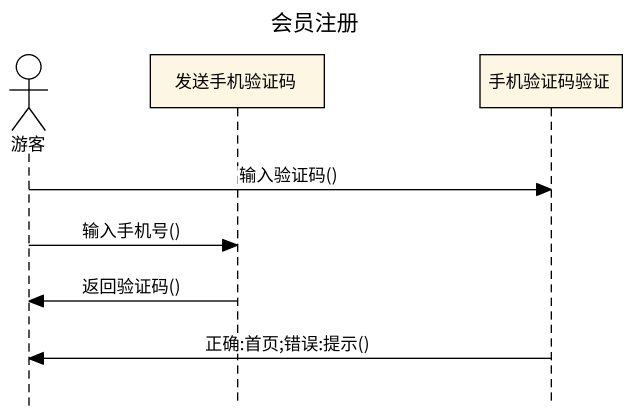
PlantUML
@startuml
title 会员注册
hide footbox
actor 游客
participant 发送手机验证码
participant 手机验证码验证

游客 -> 手机验证码验证 : 输入验证码()
游客 -> 发送手机验证码 : 输入手机号()
发送手机验证码 -> 游客 : 返回验证码()
手机验证码验证 -> 游客 : 正确:首页;错误:提示()
@enduml
